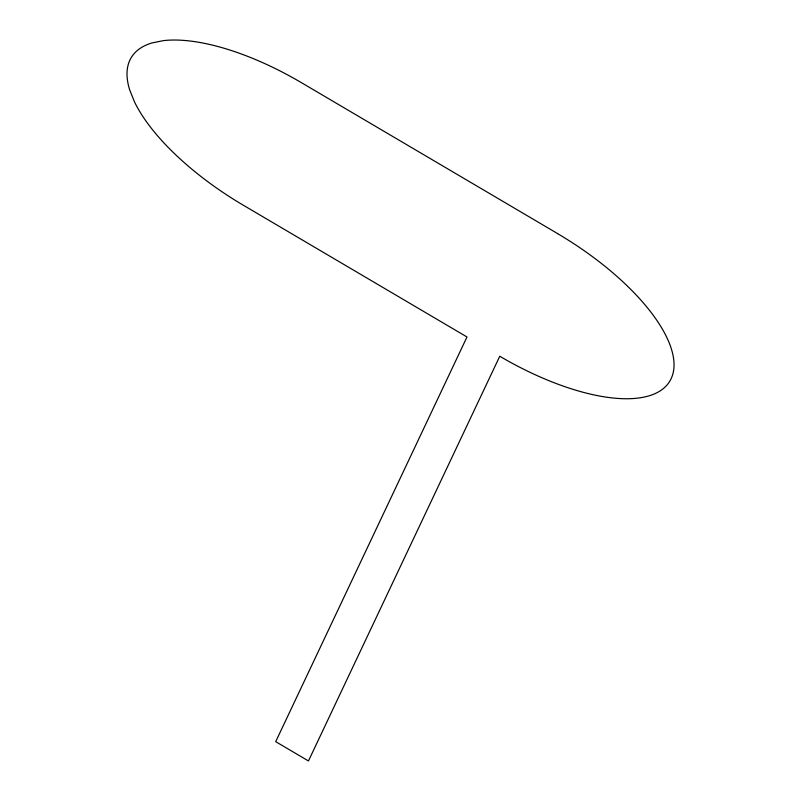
<?xml version="1.0" encoding="UTF-8"?>
<svg xmlns="http://www.w3.org/2000/svg" width="801" height="801" viewBox="0 0 801 801"><rect width="100%" height="100%" fill="white"/><g stroke="black" fill="none" stroke-linecap="round" stroke-linejoin="round"><path stroke-width="1.2" d="M557.626 233.602L557.606 233.642A165.336 67.444 31.5 0 1 671.078 378.803A165.336 67.444 31.5 0 1 499.764 356.245L308.465 760.95L275.704 741.656L466.993 336.981L243.374 205.256A165.447 67.484 31.5 0 1 134.518 101.937L129.682 89.892A165.447 67.484 31.5 0 1 151.86 42.964L163.504 40.621A165.447 67.484 31.5 0 1 301.346 82.623L557.626 233.602"/></g></svg>
